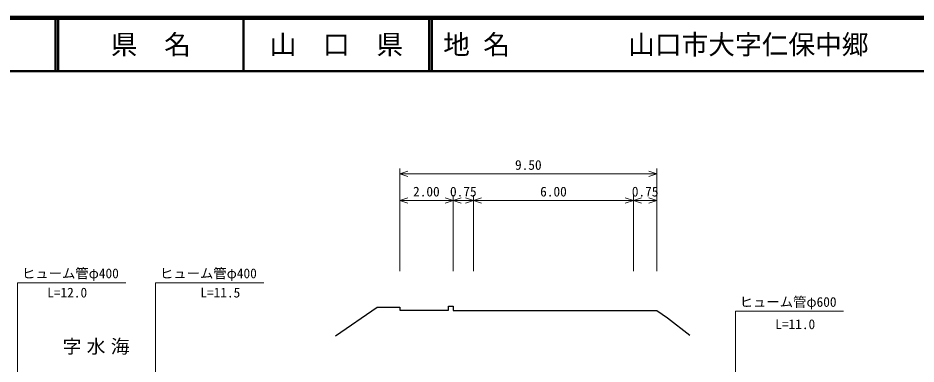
# Model space of a CAD drawing. Units: millimetres, scale not verified. Extents: x 40000 to 680000, y 20000 to 380000.
# Drawn here: x 290746 to 458932, y 315065 to 380000 of the extents above; entities that cross this region are included whole.
import ezdxf
from ezdxf.enums import TextEntityAlignment as Align

# ---------------------------------------------------------------- set-up
doc = ezdxf.new("R2010")
doc.units = ezdxf.units.MM
doc.header["$LTSCALE"] = 1000
for name, color, linetype, lineweight in [('M-BGD', 7, 'Continuous', 25), ('M-BMK-HTXT', 7, 'Continuous', 13), ('M-STR-HTXT', 7, 'Continuous', 13), ('M-TTL', 2, 'Continuous', 140), ('M-TTL-LINE', 7, 'Continuous', 50)]:
    doc.layers.add(name, color=color, linetype=linetype, lineweight=lineweight)
doc.layers.add('M-TTL-TXT', color=7, linetype='Continuous')
doc.styles.add('ＭＳ ゴシック', font='')
doc.styles.get('ＭＳ ゴシック').set_extended_font_data('MS Gothic')

msp = doc.modelspace()

# ---------------------------------------------------------------- linework, layer by layer
at = {"layer": 'M-BGD'}
msp.add_lwpolyline([(350188, 320345), (358012, 325744), (362239, 325744), (362239, 325169), (371347, 325169), (371347, 325941), (372225, 325941), (372225, 325142), (410406, 325142), (412368, 323751), (416592, 320501)], dxfattribs=at)
at = {"layer": 'M-STR-HTXT'}
for p, q in [((362239, 332476), (362239, 351756)), ((410406, 332476), (410406, 351756)), ((362239, 350756), (363739, 351256)), ((362239, 350756), (410406, 350756)), ((362239, 350756), (363739, 350256)), ((410406, 350756), (408906, 351256)), ((410406, 350756), (408906, 350256)), ((372225, 332476), (372225, 346756)), ((376070, 332476), (376070, 346756)), ((405990, 332476), (405990, 346756)), ((362239, 345756), (363739, 346256)), ((362239, 345756), (372225, 345756)), ((362239, 345756), (363739, 345256)), ((372225, 345756), (370725, 346256)), ((372225, 345756), (370725, 345256)), ((372225, 345756), (373725, 346256)), ((372225, 345756), (376070, 345756)), ((372225, 345756), (373725, 345256)), ((376070, 345756), (374570, 346256)), ((376070, 345756), (374570, 345256)), ((376070, 345756), (377570, 346256)), ((376070, 345756), (405990, 345756)), ((376070, 345756), (377570, 345256)), ((405990, 345756), (404490, 346256)), ((405990, 345756), (404490, 345256)), ((405990, 345756), (407490, 346256)), ((405990, 345756), (410406, 345756)), ((405990, 345756), (407490, 345256)), ((410406, 345756), (408906, 346256)), ((410406, 345756), (408906, 345256))]:
    msp.add_line(p, q, dxfattribs=at)
for points in [[(290690, 293551), (290690, 330331), (310940, 330331)], [(316532, 291015), (316532, 330331), (336782, 330331)], [(425104, 282762), (425104, 324971), (445354, 324971)]]:
    msp.add_lwpolyline(points, dxfattribs=at)
at = {"layer": 'M-TTL'}
msp.add_line((680000, 380000), (40000, 380000), dxfattribs=at)
at = {"layer": 'M-TTL-LINE'}
for p, q in [((297750, 380000), (297750, 370000)), ((298250, 380000), (298250, 370000)), ((333000, 380000), (333000, 370000)), ((367750, 380000), (367750, 370000)), ((368250, 380000), (368250, 370000)), ((40000, 370000), (680000, 370000))]:
    msp.add_line(p, q, dxfattribs=at)

# ---------------------------------------------------------------- texts
at = {"layer": 'M-BMK-HTXT', "insert": (305886, 318239), "char_height": 2566, "attachment_point": 5, "style": 'ＭＳ ゴシック'}
msp.add_mtext('\\T1.29;字水海', dxfattribs=at)
at = {"layer": 'M-STR-HTXT', "style": 'ＭＳ ゴシック'}
for s, p in [('9.50', (386322, 350956)), ('2.00', (367232, 345956)), ('0.75', (374148, 345956)), ('6.00', (391030, 345956)), ('0.75', (408198, 345956))]:
    msp.add_text(s, height=1833, dxfattribs=at).set_placement(p, align=Align.BOTTOM_CENTER)
for s, p in [('ヒューム管φ400', (300565, 332081)), ('ヒューム管φ400', (326407, 332081)), ('L=12.0', (299960, 328475)), ('L=11.5', (328635, 328475)), ('ヒューム管φ600', (434979, 326721)), ('L=11.0', (436303, 322534))]:
    msp.add_text(s, height=1833, dxfattribs=at).set_placement(p, align=Align.MIDDLE_CENTER)
at = {"layer": 'M-TTL-TXT', "style": 'ＭＳ ゴシック'}
for s, p in [('県\u3000名', (315625, 375000)), ('山\u3000口\u3000県', (350375, 375000))]:
    msp.add_text(s, height=3666, dxfattribs=at).set_placement(p, align=Align.MIDDLE_CENTER)
for s, p in [('地 名', (370380, 375000)), ('山口市大字仁保中郷', (405024, 375000))]:
    msp.add_text(s, height=3666, dxfattribs=at).set_placement(p, align=Align.MIDDLE_LEFT)

doc.saveas('drawing.dxf')
